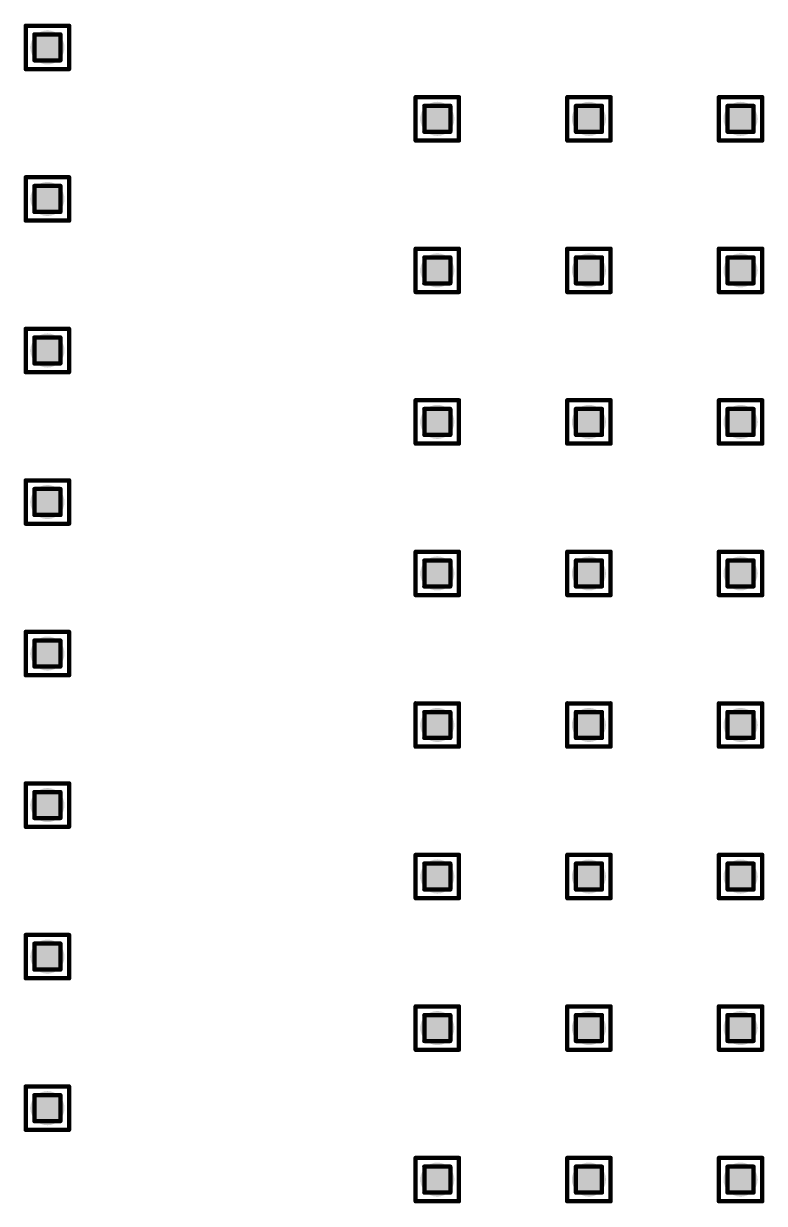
# Model space of a CAD drawing. Header units: millimetres. Extents: x -25 to 478, y -31 to 252.
# Drawn here: x 38.4 to 47.09, y 1.12 to 14.96 of the extents above; entities that cross this region are included whole.
import ezdxf

# ---------------------------------------------------------------- set-up
doc = ezdxf.new("R2010")
doc.units = ezdxf.units.MM
doc.layers.add('DrillDrawing', color=1, linetype='Continuous')
doc.layers.add('ViaHoleLayer', color=16, linetype='Continuous')

msp = doc.modelspace()

# ---------------------------------------------------------------- hatches: boundary and pattern name
at = {"layer": 'ViaHoleLayer'}
h = msp.add_hatch(color=16, dxfattribs=at)
edge = h.paths.add_edge_path()
edge.add_arc((38.684, 14.681), 0.2, 0, 360)
h = msp.add_hatch(color=16, dxfattribs=at)
edge = h.paths.add_edge_path()
edge.add_arc((43.256, 13.843), 0.2, 0, 360)
h = msp.add_hatch(color=16, dxfattribs=at)
edge = h.paths.add_edge_path()
edge.add_arc((45.034, 13.843), 0.2, 0, 360)
h = msp.add_hatch(color=16, dxfattribs=at)
edge = h.paths.add_edge_path()
edge.add_arc((46.812, 13.843), 0.2, 0, 360)
h = msp.add_hatch(color=16, dxfattribs=at)
edge = h.paths.add_edge_path()
edge.add_arc((38.684, 12.903), 0.2, 0, 360)
h = msp.add_hatch(color=16, dxfattribs=at)
edge = h.paths.add_edge_path()
edge.add_arc((43.256, 12.065), 0.2, 0, 360)
h = msp.add_hatch(color=16, dxfattribs=at)
edge = h.paths.add_edge_path()
edge.add_arc((45.034, 12.065), 0.2, 0, 360)
h = msp.add_hatch(color=16, dxfattribs=at)
edge = h.paths.add_edge_path()
edge.add_arc((46.812, 12.065), 0.2, 0, 360)
h = msp.add_hatch(color=16, dxfattribs=at)
edge = h.paths.add_edge_path()
edge.add_arc((38.684, 11.125), 0.2, 0, 360)
h = msp.add_hatch(color=16, dxfattribs=at)
edge = h.paths.add_edge_path()
edge.add_arc((43.256, 10.287), 0.2, 0, 360)
h = msp.add_hatch(color=16, dxfattribs=at)
edge = h.paths.add_edge_path()
edge.add_arc((45.034, 10.287), 0.2, 0, 360)
h = msp.add_hatch(color=16, dxfattribs=at)
edge = h.paths.add_edge_path()
edge.add_arc((46.812, 10.287), 0.2, 0, 360)
h = msp.add_hatch(color=16, dxfattribs=at)
edge = h.paths.add_edge_path()
edge.add_arc((38.684, 9.347), 0.2, 0, 360)
h = msp.add_hatch(color=16, dxfattribs=at)
edge = h.paths.add_edge_path()
edge.add_arc((43.256, 8.509), 0.2, 0, 360)
h = msp.add_hatch(color=16, dxfattribs=at)
edge = h.paths.add_edge_path()
edge.add_arc((45.034, 8.509), 0.2, 0, 360)
h = msp.add_hatch(color=16, dxfattribs=at)
edge = h.paths.add_edge_path()
edge.add_arc((46.812, 8.509), 0.2, 0, 360)
h = msp.add_hatch(color=16, dxfattribs=at)
edge = h.paths.add_edge_path()
edge.add_arc((38.684, 7.569), 0.2, 0, 360)
h = msp.add_hatch(color=16, dxfattribs=at)
edge = h.paths.add_edge_path()
edge.add_arc((43.256, 6.731), 0.2, 0, 360)
h = msp.add_hatch(color=16, dxfattribs=at)
edge = h.paths.add_edge_path()
edge.add_arc((45.034, 6.731), 0.2, 0, 360)
h = msp.add_hatch(color=16, dxfattribs=at)
edge = h.paths.add_edge_path()
edge.add_arc((46.812, 6.731), 0.2, 0, 360)
h = msp.add_hatch(color=16, dxfattribs=at)
edge = h.paths.add_edge_path()
edge.add_arc((38.684, 5.791), 0.2, 0, 360)
h = msp.add_hatch(color=16, dxfattribs=at)
edge = h.paths.add_edge_path()
edge.add_arc((43.256, 4.953), 0.2, 0, 360)
h = msp.add_hatch(color=16, dxfattribs=at)
edge = h.paths.add_edge_path()
edge.add_arc((45.034, 4.953), 0.2, 0, 360)
h = msp.add_hatch(color=16, dxfattribs=at)
edge = h.paths.add_edge_path()
edge.add_arc((46.812, 4.953), 0.2, 0, 360)
h = msp.add_hatch(color=16, dxfattribs=at)
edge = h.paths.add_edge_path()
edge.add_arc((38.684, 4.013), 0.2, 0, 360)
h = msp.add_hatch(color=16, dxfattribs=at)
edge = h.paths.add_edge_path()
edge.add_arc((43.256, 3.175), 0.2, 0, 360)
h = msp.add_hatch(color=16, dxfattribs=at)
edge = h.paths.add_edge_path()
edge.add_arc((45.034, 3.175), 0.2, 0, 360)
h = msp.add_hatch(color=16, dxfattribs=at)
edge = h.paths.add_edge_path()
edge.add_arc((46.812, 3.175), 0.2, 0, 360)
h = msp.add_hatch(color=16, dxfattribs=at)
edge = h.paths.add_edge_path()
edge.add_arc((38.684, 2.235), 0.2, 0, 360)
h = msp.add_hatch(color=16, dxfattribs=at)
edge = h.paths.add_edge_path()
edge.add_arc((43.256, 1.397), 0.2, 0, 360)
h = msp.add_hatch(color=16, dxfattribs=at)
edge = h.paths.add_edge_path()
edge.add_arc((45.034, 1.397), 0.2, 0, 360)
h = msp.add_hatch(color=16, dxfattribs=at)
edge = h.paths.add_edge_path()
edge.add_arc((46.812, 1.397), 0.2, 0, 360)

# ---------------------------------------------------------------- linework, layer by layer
at = {"layer": 'DrillDrawing', "const_width": 0.0508}
for points in [[(38.43, 14.935), (38.938, 14.935)], [(38.43, 14.427), (38.43, 14.935)], [(38.938, 14.427), (38.938, 14.935)], [(38.532, 14.834), (38.837, 14.834)], [(38.532, 14.529), (38.532, 14.834)], [(38.837, 14.529), (38.837, 14.834)], [(38.532, 14.529), (38.837, 14.529)], [(38.43, 14.427), (38.938, 14.427)], [(43.002, 14.097), (43.51, 14.097)], [(43.002, 13.589), (43.002, 14.097)], [(43.51, 13.589), (43.51, 14.097)], [(44.78, 14.097), (45.288, 14.097)], [(44.78, 13.589), (44.78, 14.097)], [(45.288, 13.589), (45.288, 14.097)], [(46.558, 14.097), (47.066, 14.097)], [(46.558, 13.589), (46.558, 14.097)], [(47.066, 13.589), (47.066, 14.097)], [(43.104, 13.995), (43.409, 13.995)], [(43.104, 13.691), (43.104, 13.995)], [(43.409, 13.691), (43.409, 13.995)], [(44.882, 13.995), (45.187, 13.995)], [(44.882, 13.691), (44.882, 13.995)], [(45.187, 13.691), (45.187, 13.995)], [(46.66, 13.995), (46.965, 13.995)], [(46.66, 13.691), (46.66, 13.995)], [(46.965, 13.691), (46.965, 13.995)], [(43.104, 13.691), (43.409, 13.691)], [(44.882, 13.691), (45.187, 13.691)], [(46.66, 13.691), (46.965, 13.691)], [(43.002, 13.589), (43.51, 13.589)], [(44.78, 13.589), (45.288, 13.589)], [(46.558, 13.589), (47.066, 13.589)], [(38.43, 13.157), (38.938, 13.157)], [(38.43, 12.649), (38.43, 13.157)], [(38.938, 12.649), (38.938, 13.157)], [(38.532, 13.056), (38.837, 13.056)], [(38.532, 12.751), (38.532, 13.056)], [(38.837, 12.751), (38.837, 13.056)], [(38.532, 12.751), (38.837, 12.751)], [(38.43, 12.649), (38.938, 12.649)], [(43.002, 12.319), (43.51, 12.319)], [(43.002, 11.811), (43.002, 12.319)], [(43.51, 11.811), (43.51, 12.319)], [(44.78, 12.319), (45.288, 12.319)], [(44.78, 11.811), (44.78, 12.319)], [(45.288, 11.811), (45.288, 12.319)], [(46.558, 12.319), (47.066, 12.319)], [(46.558, 11.811), (46.558, 12.319)], [(47.066, 11.811), (47.066, 12.319)], [(43.104, 12.217), (43.409, 12.217)], [(43.104, 11.913), (43.104, 12.217)], [(43.409, 11.913), (43.409, 12.217)], [(44.882, 12.217), (45.187, 12.217)], [(44.882, 11.913), (44.882, 12.217)], [(45.187, 11.913), (45.187, 12.217)], [(46.66, 12.217), (46.965, 12.217)], [(46.66, 11.913), (46.66, 12.217)], [(46.965, 11.913), (46.965, 12.217)], [(43.104, 11.913), (43.409, 11.913)], [(44.882, 11.913), (45.187, 11.913)], [(46.66, 11.913), (46.965, 11.913)], [(43.002, 11.811), (43.51, 11.811)], [(44.78, 11.811), (45.288, 11.811)], [(46.558, 11.811), (47.066, 11.811)], [(38.43, 11.379), (38.938, 11.379)], [(38.43, 10.871), (38.43, 11.379)], [(38.938, 10.871), (38.938, 11.379)], [(38.532, 11.278), (38.837, 11.278)], [(38.532, 10.973), (38.532, 11.278)], [(38.837, 10.973), (38.837, 11.278)], [(38.532, 10.973), (38.837, 10.973)], [(38.43, 10.871), (38.938, 10.871)], [(43.002, 10.541), (43.51, 10.541)], [(43.002, 10.033), (43.002, 10.541)], [(43.51, 10.033), (43.51, 10.541)], [(44.78, 10.541), (45.288, 10.541)], [(44.78, 10.033), (44.78, 10.541)], [(45.288, 10.033), (45.288, 10.541)], [(46.558, 10.541), (47.066, 10.541)], [(46.558, 10.033), (46.558, 10.541)], [(47.066, 10.033), (47.066, 10.541)], [(43.104, 10.439), (43.409, 10.439)], [(43.104, 10.135), (43.104, 10.439)], [(43.409, 10.135), (43.409, 10.439)], [(44.882, 10.439), (45.187, 10.439)], [(44.882, 10.135), (44.882, 10.439)], [(45.187, 10.135), (45.187, 10.439)], [(46.66, 10.439), (46.965, 10.439)], [(46.66, 10.135), (46.66, 10.439)], [(46.965, 10.135), (46.965, 10.439)], [(43.104, 10.135), (43.409, 10.135)], [(44.882, 10.135), (45.187, 10.135)], [(46.66, 10.135), (46.965, 10.135)], [(43.002, 10.033), (43.51, 10.033)], [(44.78, 10.033), (45.288, 10.033)], [(46.558, 10.033), (47.066, 10.033)], [(38.43, 9.601), (38.938, 9.601)], [(38.43, 9.093), (38.43, 9.601)], [(38.938, 9.093), (38.938, 9.601)], [(38.532, 9.5), (38.837, 9.5)], [(38.532, 9.195), (38.532, 9.5)], [(38.837, 9.195), (38.837, 9.5)], [(38.532, 9.195), (38.837, 9.195)], [(38.43, 9.093), (38.938, 9.093)], [(43.002, 8.763), (43.51, 8.763)], [(43.002, 8.255), (43.002, 8.763)], [(43.51, 8.255), (43.51, 8.763)], [(44.78, 8.763), (45.288, 8.763)], [(44.78, 8.255), (44.78, 8.763)], [(45.288, 8.255), (45.288, 8.763)], [(46.558, 8.763), (47.066, 8.763)], [(46.558, 8.255), (46.558, 8.763)], [(47.066, 8.255), (47.066, 8.763)], [(43.104, 8.661), (43.409, 8.661)], [(43.104, 8.357), (43.104, 8.661)], [(43.409, 8.357), (43.409, 8.661)], [(44.882, 8.661), (45.187, 8.661)], [(44.882, 8.357), (44.882, 8.661)], [(45.187, 8.357), (45.187, 8.661)], [(46.66, 8.661), (46.965, 8.661)], [(46.66, 8.357), (46.66, 8.661)], [(46.965, 8.357), (46.965, 8.661)], [(43.104, 8.357), (43.409, 8.357)], [(44.882, 8.357), (45.187, 8.357)], [(46.66, 8.357), (46.965, 8.357)], [(43.002, 8.255), (43.51, 8.255)], [(44.78, 8.255), (45.288, 8.255)], [(46.558, 8.255), (47.066, 8.255)], [(38.43, 7.823), (38.938, 7.823)], [(38.43, 7.315), (38.43, 7.823)], [(38.938, 7.315), (38.938, 7.823)], [(38.532, 7.722), (38.837, 7.722)], [(38.532, 7.417), (38.532, 7.722)], [(38.837, 7.417), (38.837, 7.722)], [(38.43, 7.315), (38.938, 7.315)], [(38.532, 7.417), (38.837, 7.417)], [(43.002, 6.985), (43.51, 6.985)], [(43.002, 6.477), (43.002, 6.985)], [(43.51, 6.477), (43.51, 6.985)], [(44.78, 6.985), (45.288, 6.985)], [(44.78, 6.477), (44.78, 6.985)], [(45.288, 6.477), (45.288, 6.985)], [(46.558, 6.985), (47.066, 6.985)], [(46.558, 6.477), (46.558, 6.985)], [(47.066, 6.477), (47.066, 6.985)], [(43.104, 6.883), (43.409, 6.883)], [(43.104, 6.579), (43.104, 6.883)], [(43.409, 6.579), (43.409, 6.883)], [(44.882, 6.883), (45.187, 6.883)], [(44.882, 6.579), (44.882, 6.883)], [(45.187, 6.579), (45.187, 6.883)], [(46.66, 6.883), (46.965, 6.883)], [(46.66, 6.579), (46.66, 6.883)], [(46.965, 6.579), (46.965, 6.883)], [(43.104, 6.579), (43.409, 6.579)], [(44.882, 6.579), (45.187, 6.579)], [(46.66, 6.579), (46.965, 6.579)], [(43.002, 6.477), (43.51, 6.477)], [(44.78, 6.477), (45.288, 6.477)], [(46.558, 6.477), (47.066, 6.477)], [(38.43, 6.045), (38.938, 6.045)], [(38.43, 5.537), (38.43, 6.045)], [(38.532, 5.944), (38.837, 5.944)], [(38.532, 5.639), (38.532, 5.944)], [(38.837, 5.639), (38.837, 5.944)], [(38.938, 5.537), (38.938, 6.045)], [(38.43, 5.537), (38.938, 5.537)], [(38.532, 5.639), (38.837, 5.639)], [(43.002, 5.207), (43.51, 5.207)], [(43.002, 4.699), (43.002, 5.207)], [(43.104, 5.105), (43.409, 5.105)], [(43.104, 4.801), (43.104, 5.105)], [(43.409, 4.801), (43.409, 5.105)], [(43.51, 4.699), (43.51, 5.207)], [(44.78, 5.207), (45.288, 5.207)], [(44.78, 4.699), (44.78, 5.207)], [(44.882, 5.105), (45.187, 5.105)], [(44.882, 4.801), (44.882, 5.105)], [(45.187, 4.801), (45.187, 5.105)], [(45.288, 4.699), (45.288, 5.207)], [(46.558, 5.207), (47.066, 5.207)], [(46.558, 4.699), (46.558, 5.207)], [(46.66, 5.105), (46.965, 5.105)], [(46.66, 4.801), (46.66, 5.105)], [(46.965, 4.801), (46.965, 5.105)], [(47.066, 4.699), (47.066, 5.207)], [(43.002, 4.699), (43.51, 4.699)], [(43.104, 4.801), (43.409, 4.801)], [(44.78, 4.699), (45.288, 4.699)], [(44.882, 4.801), (45.187, 4.801)], [(46.558, 4.699), (47.066, 4.699)], [(46.66, 4.801), (46.965, 4.801)], [(38.43, 4.267), (38.938, 4.267)], [(38.43, 3.759), (38.43, 4.267)], [(38.938, 3.759), (38.938, 4.267)], [(38.532, 4.166), (38.837, 4.166)], [(38.532, 3.861), (38.532, 4.166)], [(38.837, 3.861), (38.837, 4.166)], [(38.532, 3.861), (38.837, 3.861)], [(38.43, 3.759), (38.938, 3.759)], [(43.002, 3.429), (43.51, 3.429)], [(43.002, 2.921), (43.002, 3.429)], [(43.104, 3.327), (43.409, 3.327)], [(43.104, 3.023), (43.104, 3.327)], [(43.409, 3.023), (43.409, 3.327)], [(43.51, 2.921), (43.51, 3.429)], [(44.78, 3.429), (45.288, 3.429)], [(44.78, 2.921), (44.78, 3.429)], [(44.882, 3.327), (45.187, 3.327)], [(44.882, 3.023), (44.882, 3.327)], [(45.187, 3.023), (45.187, 3.327)], [(45.288, 2.921), (45.288, 3.429)], [(46.558, 3.429), (47.066, 3.429)], [(46.558, 2.921), (46.558, 3.429)], [(46.66, 3.327), (46.965, 3.327)], [(46.66, 3.023), (46.66, 3.327)], [(46.965, 3.023), (46.965, 3.327)], [(47.066, 2.921), (47.066, 3.429)], [(43.104, 3.023), (43.409, 3.023)], [(44.882, 3.023), (45.187, 3.023)], [(46.66, 3.023), (46.965, 3.023)], [(43.002, 2.921), (43.51, 2.921)], [(44.78, 2.921), (45.288, 2.921)], [(46.558, 2.921), (47.066, 2.921)], [(38.43, 2.489), (38.938, 2.489)], [(38.43, 1.981), (38.43, 2.489)], [(38.938, 1.981), (38.938, 2.489)], [(38.532, 2.388), (38.837, 2.388)], [(38.532, 2.083), (38.532, 2.388)], [(38.837, 2.083), (38.837, 2.388)], [(38.532, 2.083), (38.837, 2.083)], [(38.43, 1.981), (38.938, 1.981)], [(43.002, 1.651), (43.51, 1.651)], [(43.002, 1.143), (43.002, 1.651)], [(43.51, 1.143), (43.51, 1.651)], [(44.78, 1.651), (45.288, 1.651)], [(44.78, 1.143), (44.78, 1.651)], [(45.288, 1.143), (45.288, 1.651)], [(46.558, 1.651), (47.066, 1.651)], [(46.558, 1.143), (46.558, 1.651)], [(47.066, 1.143), (47.066, 1.651)], [(43.104, 1.549), (43.409, 1.549)], [(43.104, 1.245), (43.104, 1.549)], [(43.409, 1.245), (43.409, 1.549)], [(44.882, 1.549), (45.187, 1.549)], [(44.882, 1.245), (44.882, 1.549)], [(45.187, 1.245), (45.187, 1.549)], [(46.66, 1.549), (46.965, 1.549)], [(46.66, 1.245), (46.66, 1.549)], [(46.965, 1.245), (46.965, 1.549)], [(43.104, 1.245), (43.409, 1.245)], [(44.882, 1.245), (45.187, 1.245)], [(46.66, 1.245), (46.965, 1.245)], [(43.002, 1.143), (43.51, 1.143)], [(44.78, 1.143), (45.288, 1.143)], [(46.558, 1.143), (47.066, 1.143)]]:
    msp.add_lwpolyline(points, dxfattribs=at)
at = {"layer": 'DrillDrawing', "const_width": 0.0254}
for points in [[(38.417, 14.935, 1), (38.443, 14.935, 1)], [(38.417, 14.935, 1), (38.443, 14.935, 1)], [(38.925, 14.935, 1), (38.951, 14.935, 1)], [(38.925, 14.935, 1), (38.951, 14.935, 1)], [(38.519, 14.834, 1), (38.544, 14.834, 1)], [(38.519, 14.834, 1), (38.544, 14.834, 1)], [(38.824, 14.834, 1), (38.849, 14.834, 1)], [(38.824, 14.834, 1), (38.849, 14.834, 1)], [(38.519, 14.529, 1), (38.544, 14.529, 1)], [(38.519, 14.529, 1), (38.544, 14.529, 1)], [(38.824, 14.529, 1), (38.849, 14.529, 1)], [(38.824, 14.529, 1), (38.849, 14.529, 1)], [(38.417, 14.427, 1), (38.443, 14.427, 1)], [(38.417, 14.427, 1), (38.443, 14.427, 1)], [(38.925, 14.427, 1), (38.951, 14.427, 1)], [(38.925, 14.427, 1), (38.951, 14.427, 1)], [(42.989, 14.097, 1), (43.015, 14.097, 1)], [(42.989, 14.097, 1), (43.015, 14.097, 1)], [(43.498, 14.097, 1), (43.523, 14.097, 1)], [(43.498, 14.097, 1), (43.523, 14.097, 1)], [(44.767, 14.097, 1), (44.793, 14.097, 1)], [(44.767, 14.097, 1), (44.793, 14.097, 1)], [(45.275, 14.097, 1), (45.301, 14.097, 1)], [(45.275, 14.097, 1), (45.301, 14.097, 1)], [(46.545, 14.097, 1), (46.571, 14.097, 1)], [(46.545, 14.097, 1), (46.571, 14.097, 1)], [(47.053, 14.097, 1), (47.079, 14.097, 1)], [(47.053, 14.097, 1), (47.079, 14.097, 1)], [(43.091, 13.995, 1), (43.116, 13.995, 1)], [(43.091, 13.995, 1), (43.116, 13.995, 1)], [(43.396, 13.995, 1), (43.421, 13.995, 1)], [(43.396, 13.995, 1), (43.421, 13.995, 1)], [(44.869, 13.995, 1), (44.895, 13.995, 1)], [(44.869, 13.995, 1), (44.895, 13.995, 1)], [(45.174, 13.995, 1), (45.199, 13.995, 1)], [(45.174, 13.995, 1), (45.199, 13.995, 1)], [(46.647, 13.995, 1), (46.672, 13.995, 1)], [(46.647, 13.995, 1), (46.672, 13.995, 1)], [(46.952, 13.995, 1), (46.977, 13.995, 1)], [(46.952, 13.995, 1), (46.977, 13.995, 1)], [(43.091, 13.691, 1), (43.116, 13.691, 1)], [(43.091, 13.691, 1), (43.116, 13.691, 1)], [(43.396, 13.691, 1), (43.421, 13.691, 1)], [(43.396, 13.691, 1), (43.421, 13.691, 1)], [(44.869, 13.691, 1), (44.895, 13.691, 1)], [(44.869, 13.691, 1), (44.895, 13.691, 1)], [(45.174, 13.691, 1), (45.199, 13.691, 1)], [(45.174, 13.691, 1), (45.199, 13.691, 1)], [(46.647, 13.691, 1), (46.672, 13.691, 1)], [(46.647, 13.691, 1), (46.672, 13.691, 1)], [(46.952, 13.691, 1), (46.977, 13.691, 1)], [(46.952, 13.691, 1), (46.977, 13.691, 1)], [(42.989, 13.589, 1), (43.015, 13.589, 1)], [(42.989, 13.589, 1), (43.015, 13.589, 1)], [(43.498, 13.589, 1), (43.523, 13.589, 1)], [(43.498, 13.589, 1), (43.523, 13.589, 1)], [(44.767, 13.589, 1), (44.793, 13.589, 1)], [(44.767, 13.589, 1), (44.793, 13.589, 1)], [(45.275, 13.589, 1), (45.301, 13.589, 1)], [(45.275, 13.589, 1), (45.301, 13.589, 1)], [(46.545, 13.589, 1), (46.571, 13.589, 1)], [(46.545, 13.589, 1), (46.571, 13.589, 1)], [(47.053, 13.589, 1), (47.079, 13.589, 1)], [(47.053, 13.589, 1), (47.079, 13.589, 1)], [(38.417, 13.157, 1), (38.443, 13.157, 1)], [(38.417, 13.157, 1), (38.443, 13.157, 1)], [(38.925, 13.157, 1), (38.951, 13.157, 1)], [(38.925, 13.157, 1), (38.951, 13.157, 1)], [(38.519, 13.056, 1), (38.544, 13.056, 1)], [(38.519, 13.056, 1), (38.544, 13.056, 1)], [(38.824, 13.056, 1), (38.849, 13.056, 1)], [(38.824, 13.056, 1), (38.849, 13.056, 1)], [(38.519, 12.751, 1), (38.544, 12.751, 1)], [(38.519, 12.751, 1), (38.544, 12.751, 1)], [(38.824, 12.751, 1), (38.849, 12.751, 1)], [(38.824, 12.751, 1), (38.849, 12.751, 1)], [(38.417, 12.649, 1), (38.443, 12.649, 1)], [(38.417, 12.649, 1), (38.443, 12.649, 1)], [(38.925, 12.649, 1), (38.951, 12.649, 1)], [(38.925, 12.649, 1), (38.951, 12.649, 1)], [(42.989, 12.319, 1), (43.015, 12.319, 1)], [(42.989, 12.319, 1), (43.015, 12.319, 1)], [(43.498, 12.319, 1), (43.523, 12.319, 1)], [(43.498, 12.319, 1), (43.523, 12.319, 1)], [(44.767, 12.319, 1), (44.793, 12.319, 1)], [(44.767, 12.319, 1), (44.793, 12.319, 1)], [(45.275, 12.319, 1), (45.301, 12.319, 1)], [(45.275, 12.319, 1), (45.301, 12.319, 1)], [(46.545, 12.319, 1), (46.571, 12.319, 1)], [(46.545, 12.319, 1), (46.571, 12.319, 1)], [(47.053, 12.319, 1), (47.079, 12.319, 1)], [(47.053, 12.319, 1), (47.079, 12.319, 1)], [(43.091, 12.217, 1), (43.116, 12.217, 1)], [(43.091, 12.217, 1), (43.116, 12.217, 1)], [(43.396, 12.217, 1), (43.421, 12.217, 1)], [(43.396, 12.217, 1), (43.421, 12.217, 1)], [(44.869, 12.217, 1), (44.895, 12.217, 1)], [(44.869, 12.217, 1), (44.895, 12.217, 1)], [(45.174, 12.217, 1), (45.199, 12.217, 1)], [(45.174, 12.217, 1), (45.199, 12.217, 1)], [(46.647, 12.217, 1), (46.672, 12.217, 1)], [(46.647, 12.217, 1), (46.672, 12.217, 1)], [(46.952, 12.217, 1), (46.977, 12.217, 1)], [(46.952, 12.217, 1), (46.977, 12.217, 1)], [(43.091, 11.913, 1), (43.116, 11.913, 1)], [(43.091, 11.913, 1), (43.116, 11.913, 1)], [(43.396, 11.913, 1), (43.421, 11.913, 1)], [(43.396, 11.913, 1), (43.421, 11.913, 1)], [(44.869, 11.913, 1), (44.895, 11.913, 1)], [(44.869, 11.913, 1), (44.895, 11.913, 1)], [(45.174, 11.913, 1), (45.199, 11.913, 1)], [(45.174, 11.913, 1), (45.199, 11.913, 1)], [(46.647, 11.913, 1), (46.672, 11.913, 1)], [(46.647, 11.913, 1), (46.672, 11.913, 1)], [(46.952, 11.913, 1), (46.977, 11.913, 1)], [(46.952, 11.913, 1), (46.977, 11.913, 1)], [(42.989, 11.811, 1), (43.015, 11.811, 1)], [(42.989, 11.811, 1), (43.015, 11.811, 1)], [(43.498, 11.811, 1), (43.523, 11.811, 1)], [(43.498, 11.811, 1), (43.523, 11.811, 1)], [(44.767, 11.811, 1), (44.793, 11.811, 1)], [(44.767, 11.811, 1), (44.793, 11.811, 1)], [(45.275, 11.811, 1), (45.301, 11.811, 1)], [(45.275, 11.811, 1), (45.301, 11.811, 1)], [(46.545, 11.811, 1), (46.571, 11.811, 1)], [(46.545, 11.811, 1), (46.571, 11.811, 1)], [(47.053, 11.811, 1), (47.079, 11.811, 1)], [(47.053, 11.811, 1), (47.079, 11.811, 1)], [(38.417, 11.379, 1), (38.443, 11.379, 1)], [(38.417, 11.379, 1), (38.443, 11.379, 1)], [(38.925, 11.379, 1), (38.951, 11.379, 1)], [(38.925, 11.379, 1), (38.951, 11.379, 1)], [(38.519, 11.278, 1), (38.544, 11.278, 1)], [(38.519, 11.278, 1), (38.544, 11.278, 1)], [(38.824, 11.278, 1), (38.849, 11.278, 1)], [(38.824, 11.278, 1), (38.849, 11.278, 1)], [(38.519, 10.973, 1), (38.544, 10.973, 1)], [(38.519, 10.973, 1), (38.544, 10.973, 1)], [(38.824, 10.973, 1), (38.849, 10.973, 1)], [(38.824, 10.973, 1), (38.849, 10.973, 1)], [(38.417, 10.871, 1), (38.443, 10.871, 1)], [(38.417, 10.871, 1), (38.443, 10.871, 1)], [(38.925, 10.871, 1), (38.951, 10.871, 1)], [(38.925, 10.871, 1), (38.951, 10.871, 1)], [(42.989, 10.541, 1), (43.015, 10.541, 1)], [(42.989, 10.541, 1), (43.015, 10.541, 1)], [(43.498, 10.541, 1), (43.523, 10.541, 1)], [(43.498, 10.541, 1), (43.523, 10.541, 1)], [(44.767, 10.541, 1), (44.793, 10.541, 1)], [(44.767, 10.541, 1), (44.793, 10.541, 1)], [(45.275, 10.541, 1), (45.301, 10.541, 1)], [(45.275, 10.541, 1), (45.301, 10.541, 1)], [(46.545, 10.541, 1), (46.571, 10.541, 1)], [(46.545, 10.541, 1), (46.571, 10.541, 1)], [(47.053, 10.541, 1), (47.079, 10.541, 1)], [(47.053, 10.541, 1), (47.079, 10.541, 1)], [(43.091, 10.439, 1), (43.116, 10.439, 1)], [(43.091, 10.439, 1), (43.116, 10.439, 1)], [(43.396, 10.439, 1), (43.421, 10.439, 1)], [(43.396, 10.439, 1), (43.421, 10.439, 1)], [(44.869, 10.439, 1), (44.895, 10.439, 1)], [(44.869, 10.439, 1), (44.895, 10.439, 1)], [(45.174, 10.439, 1), (45.199, 10.439, 1)], [(45.174, 10.439, 1), (45.199, 10.439, 1)], [(46.647, 10.439, 1), (46.672, 10.439, 1)], [(46.647, 10.439, 1), (46.672, 10.439, 1)], [(46.952, 10.439, 1), (46.977, 10.439, 1)], [(46.952, 10.439, 1), (46.977, 10.439, 1)], [(43.091, 10.135, 1), (43.116, 10.135, 1)], [(43.091, 10.135, 1), (43.116, 10.135, 1)], [(43.396, 10.135, 1), (43.421, 10.135, 1)], [(43.396, 10.135, 1), (43.421, 10.135, 1)], [(44.869, 10.135, 1), (44.895, 10.135, 1)], [(44.869, 10.135, 1), (44.895, 10.135, 1)], [(45.174, 10.135, 1), (45.199, 10.135, 1)], [(45.174, 10.135, 1), (45.199, 10.135, 1)], [(46.647, 10.135, 1), (46.672, 10.135, 1)], [(46.647, 10.135, 1), (46.672, 10.135, 1)], [(46.952, 10.135, 1), (46.977, 10.135, 1)], [(46.952, 10.135, 1), (46.977, 10.135, 1)], [(42.989, 10.033, 1), (43.015, 10.033, 1)], [(42.989, 10.033, 1), (43.015, 10.033, 1)], [(43.498, 10.033, 1), (43.523, 10.033, 1)], [(43.498, 10.033, 1), (43.523, 10.033, 1)], [(44.767, 10.033, 1), (44.793, 10.033, 1)], [(44.767, 10.033, 1), (44.793, 10.033, 1)], [(45.275, 10.033, 1), (45.301, 10.033, 1)], [(45.275, 10.033, 1), (45.301, 10.033, 1)], [(46.545, 10.033, 1), (46.571, 10.033, 1)], [(46.545, 10.033, 1), (46.571, 10.033, 1)], [(47.053, 10.033, 1), (47.079, 10.033, 1)], [(47.053, 10.033, 1), (47.079, 10.033, 1)], [(38.417, 9.601, 1), (38.443, 9.601, 1)], [(38.417, 9.601, 1), (38.443, 9.601, 1)], [(38.925, 9.601, 1), (38.951, 9.601, 1)], [(38.925, 9.601, 1), (38.951, 9.601, 1)], [(38.519, 9.5, 1), (38.544, 9.5, 1)], [(38.519, 9.5, 1), (38.544, 9.5, 1)], [(38.824, 9.5, 1), (38.849, 9.5, 1)], [(38.824, 9.5, 1), (38.849, 9.5, 1)], [(38.519, 9.195, 1), (38.544, 9.195, 1)], [(38.519, 9.195, 1), (38.544, 9.195, 1)], [(38.824, 9.195, 1), (38.849, 9.195, 1)], [(38.824, 9.195, 1), (38.849, 9.195, 1)], [(38.417, 9.093, 1), (38.443, 9.093, 1)], [(38.417, 9.093, 1), (38.443, 9.093, 1)], [(38.925, 9.093, 1), (38.951, 9.093, 1)], [(38.925, 9.093, 1), (38.951, 9.093, 1)], [(42.989, 8.763, 1), (43.015, 8.763, 1)], [(42.989, 8.763, 1), (43.015, 8.763, 1)], [(43.498, 8.763, 1), (43.523, 8.763, 1)], [(43.498, 8.763, 1), (43.523, 8.763, 1)], [(44.767, 8.763, 1), (44.793, 8.763, 1)], [(44.767, 8.763, 1), (44.793, 8.763, 1)], [(45.275, 8.763, 1), (45.301, 8.763, 1)], [(45.275, 8.763, 1), (45.301, 8.763, 1)], [(46.545, 8.763, 1), (46.571, 8.763, 1)], [(46.545, 8.763, 1), (46.571, 8.763, 1)], [(47.053, 8.763, 1), (47.079, 8.763, 1)], [(47.053, 8.763, 1), (47.079, 8.763, 1)], [(43.091, 8.661, 1), (43.116, 8.661, 1)], [(43.091, 8.661, 1), (43.116, 8.661, 1)], [(43.396, 8.661, 1), (43.421, 8.661, 1)], [(43.396, 8.661, 1), (43.421, 8.661, 1)], [(44.869, 8.661, 1), (44.895, 8.661, 1)], [(44.869, 8.661, 1), (44.895, 8.661, 1)], [(45.174, 8.661, 1), (45.199, 8.661, 1)], [(45.174, 8.661, 1), (45.199, 8.661, 1)], [(46.647, 8.661, 1), (46.672, 8.661, 1)], [(46.647, 8.661, 1), (46.672, 8.661, 1)], [(46.952, 8.661, 1), (46.977, 8.661, 1)], [(46.952, 8.661, 1), (46.977, 8.661, 1)], [(43.091, 8.357, 1), (43.116, 8.357, 1)], [(43.091, 8.357, 1), (43.116, 8.357, 1)], [(43.396, 8.357, 1), (43.421, 8.357, 1)], [(43.396, 8.357, 1), (43.421, 8.357, 1)], [(44.869, 8.357, 1), (44.895, 8.357, 1)], [(44.869, 8.357, 1), (44.895, 8.357, 1)], [(45.174, 8.357, 1), (45.199, 8.357, 1)], [(45.174, 8.357, 1), (45.199, 8.357, 1)], [(46.647, 8.357, 1), (46.672, 8.357, 1)], [(46.647, 8.357, 1), (46.672, 8.357, 1)], [(46.952, 8.357, 1), (46.977, 8.357, 1)], [(46.952, 8.357, 1), (46.977, 8.357, 1)], [(42.989, 8.255, 1), (43.015, 8.255, 1)], [(42.989, 8.255, 1), (43.015, 8.255, 1)], [(43.498, 8.255, 1), (43.523, 8.255, 1)], [(43.498, 8.255, 1), (43.523, 8.255, 1)], [(44.767, 8.255, 1), (44.793, 8.255, 1)], [(44.767, 8.255, 1), (44.793, 8.255, 1)], [(45.275, 8.255, 1), (45.301, 8.255, 1)], [(45.275, 8.255, 1), (45.301, 8.255, 1)], [(46.545, 8.255, 1), (46.571, 8.255, 1)], [(46.545, 8.255, 1), (46.571, 8.255, 1)], [(47.053, 8.255, 1), (47.079, 8.255, 1)], [(47.053, 8.255, 1), (47.079, 8.255, 1)], [(38.417, 7.823, 1), (38.443, 7.823, 1)], [(38.417, 7.823, 1), (38.443, 7.823, 1)], [(38.925, 7.823, 1), (38.951, 7.823, 1)], [(38.925, 7.823, 1), (38.951, 7.823, 1)], [(38.519, 7.722, 1), (38.544, 7.722, 1)], [(38.519, 7.722, 1), (38.544, 7.722, 1)], [(38.824, 7.722, 1), (38.849, 7.722, 1)], [(38.824, 7.722, 1), (38.849, 7.722, 1)], [(38.417, 7.315, 1), (38.443, 7.315, 1)], [(38.417, 7.315, 1), (38.443, 7.315, 1)], [(38.519, 7.417, 1), (38.544, 7.417, 1)], [(38.519, 7.417, 1), (38.544, 7.417, 1)], [(38.824, 7.417, 1), (38.849, 7.417, 1)], [(38.824, 7.417, 1), (38.849, 7.417, 1)], [(38.925, 7.315, 1), (38.951, 7.315, 1)], [(38.925, 7.315, 1), (38.951, 7.315, 1)], [(42.989, 6.985, 1), (43.015, 6.985, 1)], [(42.989, 6.985, 1), (43.015, 6.985, 1)], [(43.498, 6.985, 1), (43.523, 6.985, 1)], [(43.498, 6.985, 1), (43.523, 6.985, 1)], [(44.767, 6.985, 1), (44.793, 6.985, 1)], [(44.767, 6.985, 1), (44.793, 6.985, 1)], [(45.275, 6.985, 1), (45.301, 6.985, 1)], [(45.275, 6.985, 1), (45.301, 6.985, 1)], [(46.545, 6.985, 1), (46.571, 6.985, 1)], [(46.545, 6.985, 1), (46.571, 6.985, 1)], [(47.053, 6.985, 1), (47.079, 6.985, 1)], [(47.053, 6.985, 1), (47.079, 6.985, 1)], [(43.091, 6.883, 1), (43.116, 6.883, 1)], [(43.091, 6.883, 1), (43.116, 6.883, 1)], [(43.396, 6.883, 1), (43.421, 6.883, 1)], [(43.396, 6.883, 1), (43.421, 6.883, 1)], [(44.869, 6.883, 1), (44.895, 6.883, 1)], [(44.869, 6.883, 1), (44.895, 6.883, 1)], [(45.174, 6.883, 1), (45.199, 6.883, 1)], [(45.174, 6.883, 1), (45.199, 6.883, 1)], [(46.647, 6.883, 1), (46.672, 6.883, 1)], [(46.647, 6.883, 1), (46.672, 6.883, 1)], [(46.952, 6.883, 1), (46.977, 6.883, 1)], [(46.952, 6.883, 1), (46.977, 6.883, 1)], [(43.091, 6.579, 1), (43.116, 6.579, 1)], [(43.091, 6.579, 1), (43.116, 6.579, 1)], [(43.396, 6.579, 1), (43.421, 6.579, 1)], [(43.396, 6.579, 1), (43.421, 6.579, 1)], [(44.869, 6.579, 1), (44.895, 6.579, 1)], [(44.869, 6.579, 1), (44.895, 6.579, 1)], [(45.174, 6.579, 1), (45.199, 6.579, 1)], [(45.174, 6.579, 1), (45.199, 6.579, 1)], [(46.647, 6.579, 1), (46.672, 6.579, 1)], [(46.647, 6.579, 1), (46.672, 6.579, 1)], [(46.952, 6.579, 1), (46.977, 6.579, 1)], [(46.952, 6.579, 1), (46.977, 6.579, 1)], [(42.989, 6.477, 1), (43.015, 6.477, 1)], [(42.989, 6.477, 1), (43.015, 6.477, 1)], [(43.498, 6.477, 1), (43.523, 6.477, 1)], [(43.498, 6.477, 1), (43.523, 6.477, 1)], [(44.767, 6.477, 1), (44.793, 6.477, 1)], [(44.767, 6.477, 1), (44.793, 6.477, 1)], [(45.275, 6.477, 1), (45.301, 6.477, 1)], [(45.275, 6.477, 1), (45.301, 6.477, 1)], [(46.545, 6.477, 1), (46.571, 6.477, 1)], [(46.545, 6.477, 1), (46.571, 6.477, 1)], [(47.053, 6.477, 1), (47.079, 6.477, 1)], [(47.053, 6.477, 1), (47.079, 6.477, 1)], [(38.417, 6.045, 1), (38.443, 6.045, 1)], [(38.417, 6.045, 1), (38.443, 6.045, 1)], [(38.519, 5.944, 1), (38.544, 5.944, 1)], [(38.519, 5.944, 1), (38.544, 5.944, 1)], [(38.824, 5.944, 1), (38.849, 5.944, 1)], [(38.824, 5.944, 1), (38.849, 5.944, 1)], [(38.925, 6.045, 1), (38.951, 6.045, 1)], [(38.925, 6.045, 1), (38.951, 6.045, 1)], [(38.417, 5.537, 1), (38.443, 5.537, 1)], [(38.417, 5.537, 1), (38.443, 5.537, 1)], [(38.519, 5.639, 1), (38.544, 5.639, 1)], [(38.519, 5.639, 1), (38.544, 5.639, 1)], [(38.824, 5.639, 1), (38.849, 5.639, 1)], [(38.824, 5.639, 1), (38.849, 5.639, 1)], [(38.925, 5.537, 1), (38.951, 5.537, 1)], [(38.925, 5.537, 1), (38.951, 5.537, 1)], [(42.989, 5.207, 1), (43.015, 5.207, 1)], [(42.989, 5.207, 1), (43.015, 5.207, 1)], [(43.091, 5.105, 1), (43.116, 5.105, 1)], [(43.091, 5.105, 1), (43.116, 5.105, 1)], [(43.396, 5.105, 1), (43.421, 5.105, 1)], [(43.396, 5.105, 1), (43.421, 5.105, 1)], [(43.498, 5.207, 1), (43.523, 5.207, 1)], [(43.498, 5.207, 1), (43.523, 5.207, 1)], [(44.767, 5.207, 1), (44.793, 5.207, 1)], [(44.767, 5.207, 1), (44.793, 5.207, 1)], [(44.869, 5.105, 1), (44.895, 5.105, 1)], [(44.869, 5.105, 1), (44.895, 5.105, 1)], [(45.174, 5.105, 1), (45.199, 5.105, 1)], [(45.174, 5.105, 1), (45.199, 5.105, 1)], [(45.275, 5.207, 1), (45.301, 5.207, 1)], [(45.275, 5.207, 1), (45.301, 5.207, 1)], [(46.545, 5.207, 1), (46.571, 5.207, 1)], [(46.545, 5.207, 1), (46.571, 5.207, 1)], [(46.647, 5.105, 1), (46.672, 5.105, 1)], [(46.647, 5.105, 1), (46.672, 5.105, 1)], [(46.952, 5.105, 1), (46.977, 5.105, 1)], [(46.952, 5.105, 1), (46.977, 5.105, 1)], [(47.053, 5.207, 1), (47.079, 5.207, 1)], [(47.053, 5.207, 1), (47.079, 5.207, 1)], [(42.989, 4.699, 1), (43.015, 4.699, 1)], [(42.989, 4.699, 1), (43.015, 4.699, 1)], [(43.091, 4.801, 1), (43.116, 4.801, 1)], [(43.091, 4.801, 1), (43.116, 4.801, 1)], [(43.396, 4.801, 1), (43.421, 4.801, 1)], [(43.396, 4.801, 1), (43.421, 4.801, 1)], [(43.498, 4.699, 1), (43.523, 4.699, 1)], [(43.498, 4.699, 1), (43.523, 4.699, 1)], [(44.767, 4.699, 1), (44.793, 4.699, 1)], [(44.767, 4.699, 1), (44.793, 4.699, 1)], [(44.869, 4.801, 1), (44.895, 4.801, 1)], [(44.869, 4.801, 1), (44.895, 4.801, 1)], [(45.174, 4.801, 1), (45.199, 4.801, 1)], [(45.174, 4.801, 1), (45.199, 4.801, 1)], [(45.275, 4.699, 1), (45.301, 4.699, 1)], [(45.275, 4.699, 1), (45.301, 4.699, 1)], [(46.545, 4.699, 1), (46.571, 4.699, 1)], [(46.545, 4.699, 1), (46.571, 4.699, 1)], [(46.647, 4.801, 1), (46.672, 4.801, 1)], [(46.647, 4.801, 1), (46.672, 4.801, 1)], [(46.952, 4.801, 1), (46.977, 4.801, 1)], [(46.952, 4.801, 1), (46.977, 4.801, 1)], [(47.053, 4.699, 1), (47.079, 4.699, 1)], [(47.053, 4.699, 1), (47.079, 4.699, 1)], [(38.417, 4.267, 1), (38.443, 4.267, 1)], [(38.417, 4.267, 1), (38.443, 4.267, 1)], [(38.925, 4.267, 1), (38.951, 4.267, 1)], [(38.925, 4.267, 1), (38.951, 4.267, 1)], [(38.519, 4.166, 1), (38.544, 4.166, 1)], [(38.519, 4.166, 1), (38.544, 4.166, 1)], [(38.824, 4.166, 1), (38.849, 4.166, 1)], [(38.824, 4.166, 1), (38.849, 4.166, 1)], [(38.519, 3.861, 1), (38.544, 3.861, 1)], [(38.519, 3.861, 1), (38.544, 3.861, 1)], [(38.824, 3.861, 1), (38.849, 3.861, 1)], [(38.824, 3.861, 1), (38.849, 3.861, 1)], [(38.417, 3.759, 1), (38.443, 3.759, 1)], [(38.417, 3.759, 1), (38.443, 3.759, 1)], [(38.925, 3.759, 1), (38.951, 3.759, 1)], [(38.925, 3.759, 1), (38.951, 3.759, 1)], [(42.989, 3.429, 1), (43.015, 3.429, 1)], [(42.989, 3.429, 1), (43.015, 3.429, 1)], [(43.091, 3.327, 1), (43.116, 3.327, 1)], [(43.091, 3.327, 1), (43.116, 3.327, 1)], [(43.396, 3.327, 1), (43.421, 3.327, 1)], [(43.396, 3.327, 1), (43.421, 3.327, 1)], [(43.498, 3.429, 1), (43.523, 3.429, 1)], [(43.498, 3.429, 1), (43.523, 3.429, 1)], [(44.767, 3.429, 1), (44.793, 3.429, 1)], [(44.767, 3.429, 1), (44.793, 3.429, 1)], [(44.869, 3.327, 1), (44.895, 3.327, 1)], [(44.869, 3.327, 1), (44.895, 3.327, 1)], [(45.174, 3.327, 1), (45.199, 3.327, 1)], [(45.174, 3.327, 1), (45.199, 3.327, 1)], [(45.275, 3.429, 1), (45.301, 3.429, 1)], [(45.275, 3.429, 1), (45.301, 3.429, 1)], [(46.545, 3.429, 1), (46.571, 3.429, 1)], [(46.545, 3.429, 1), (46.571, 3.429, 1)], [(46.647, 3.327, 1), (46.672, 3.327, 1)], [(46.647, 3.327, 1), (46.672, 3.327, 1)], [(46.952, 3.327, 1), (46.977, 3.327, 1)], [(46.952, 3.327, 1), (46.977, 3.327, 1)], [(47.053, 3.429, 1), (47.079, 3.429, 1)], [(47.053, 3.429, 1), (47.079, 3.429, 1)], [(43.091, 3.023, 1), (43.116, 3.023, 1)], [(43.091, 3.023, 1), (43.116, 3.023, 1)], [(43.396, 3.023, 1), (43.421, 3.023, 1)], [(43.396, 3.023, 1), (43.421, 3.023, 1)], [(44.869, 3.023, 1), (44.895, 3.023, 1)], [(44.869, 3.023, 1), (44.895, 3.023, 1)], [(45.174, 3.023, 1), (45.199, 3.023, 1)], [(45.174, 3.023, 1), (45.199, 3.023, 1)], [(46.647, 3.023, 1), (46.672, 3.023, 1)], [(46.647, 3.023, 1), (46.672, 3.023, 1)], [(46.952, 3.023, 1), (46.977, 3.023, 1)], [(46.952, 3.023, 1), (46.977, 3.023, 1)], [(42.989, 2.921, 1), (43.015, 2.921, 1)], [(42.989, 2.921, 1), (43.015, 2.921, 1)], [(43.498, 2.921, 1), (43.523, 2.921, 1)], [(43.498, 2.921, 1), (43.523, 2.921, 1)], [(44.767, 2.921, 1), (44.793, 2.921, 1)], [(44.767, 2.921, 1), (44.793, 2.921, 1)], [(45.275, 2.921, 1), (45.301, 2.921, 1)], [(45.275, 2.921, 1), (45.301, 2.921, 1)], [(46.545, 2.921, 1), (46.571, 2.921, 1)], [(46.545, 2.921, 1), (46.571, 2.921, 1)], [(47.053, 2.921, 1), (47.079, 2.921, 1)], [(47.053, 2.921, 1), (47.079, 2.921, 1)], [(38.417, 2.489, 1), (38.443, 2.489, 1)], [(38.417, 2.489, 1), (38.443, 2.489, 1)], [(38.925, 2.489, 1), (38.951, 2.489, 1)], [(38.925, 2.489, 1), (38.951, 2.489, 1)], [(38.519, 2.388, 1), (38.544, 2.388, 1)], [(38.519, 2.388, 1), (38.544, 2.388, 1)], [(38.824, 2.388, 1), (38.849, 2.388, 1)], [(38.824, 2.388, 1), (38.849, 2.388, 1)], [(38.519, 2.083, 1), (38.544, 2.083, 1)], [(38.519, 2.083, 1), (38.544, 2.083, 1)], [(38.824, 2.083, 1), (38.849, 2.083, 1)], [(38.824, 2.083, 1), (38.849, 2.083, 1)], [(38.417, 1.981, 1), (38.443, 1.981, 1)], [(38.417, 1.981, 1), (38.443, 1.981, 1)], [(38.925, 1.981, 1), (38.951, 1.981, 1)], [(38.925, 1.981, 1), (38.951, 1.981, 1)], [(42.989, 1.651, 1), (43.015, 1.651, 1)], [(42.989, 1.651, 1), (43.015, 1.651, 1)], [(43.498, 1.651, 1), (43.523, 1.651, 1)], [(43.498, 1.651, 1), (43.523, 1.651, 1)], [(44.767, 1.651, 1), (44.793, 1.651, 1)], [(44.767, 1.651, 1), (44.793, 1.651, 1)], [(45.275, 1.651, 1), (45.301, 1.651, 1)], [(45.275, 1.651, 1), (45.301, 1.651, 1)], [(46.545, 1.651, 1), (46.571, 1.651, 1)], [(46.545, 1.651, 1), (46.571, 1.651, 1)], [(47.053, 1.651, 1), (47.079, 1.651, 1)], [(47.053, 1.651, 1), (47.079, 1.651, 1)], [(43.091, 1.549, 1), (43.116, 1.549, 1)], [(43.091, 1.549, 1), (43.116, 1.549, 1)], [(43.396, 1.549, 1), (43.421, 1.549, 1)], [(43.396, 1.549, 1), (43.421, 1.549, 1)], [(44.869, 1.549, 1), (44.895, 1.549, 1)], [(44.869, 1.549, 1), (44.895, 1.549, 1)], [(45.174, 1.549, 1), (45.199, 1.549, 1)], [(45.174, 1.549, 1), (45.199, 1.549, 1)], [(46.647, 1.549, 1), (46.672, 1.549, 1)], [(46.647, 1.549, 1), (46.672, 1.549, 1)], [(46.952, 1.549, 1), (46.977, 1.549, 1)], [(46.952, 1.549, 1), (46.977, 1.549, 1)], [(43.091, 1.245, 1), (43.116, 1.245, 1)], [(43.091, 1.245, 1), (43.116, 1.245, 1)], [(43.396, 1.245, 1), (43.421, 1.245, 1)], [(43.396, 1.245, 1), (43.421, 1.245, 1)], [(44.869, 1.245, 1), (44.895, 1.245, 1)], [(44.869, 1.245, 1), (44.895, 1.245, 1)], [(45.174, 1.245, 1), (45.199, 1.245, 1)], [(45.174, 1.245, 1), (45.199, 1.245, 1)], [(46.647, 1.245, 1), (46.672, 1.245, 1)], [(46.647, 1.245, 1), (46.672, 1.245, 1)], [(46.952, 1.245, 1), (46.977, 1.245, 1)], [(46.952, 1.245, 1), (46.977, 1.245, 1)], [(42.989, 1.143, 1), (43.015, 1.143, 1)], [(42.989, 1.143, 1), (43.015, 1.143, 1)], [(43.498, 1.143, 1), (43.523, 1.143, 1)], [(43.498, 1.143, 1), (43.523, 1.143, 1)], [(44.767, 1.143, 1), (44.793, 1.143, 1)], [(44.767, 1.143, 1), (44.793, 1.143, 1)], [(45.275, 1.143, 1), (45.301, 1.143, 1)], [(45.275, 1.143, 1), (45.301, 1.143, 1)], [(46.545, 1.143, 1), (46.571, 1.143, 1)], [(46.545, 1.143, 1), (46.571, 1.143, 1)], [(47.053, 1.143, 1), (47.079, 1.143, 1)], [(47.053, 1.143, 1), (47.079, 1.143, 1)]]:
    msp.add_lwpolyline(points, format="xyb", close=True, dxfattribs=at)

doc.saveas('drawing.dxf')
